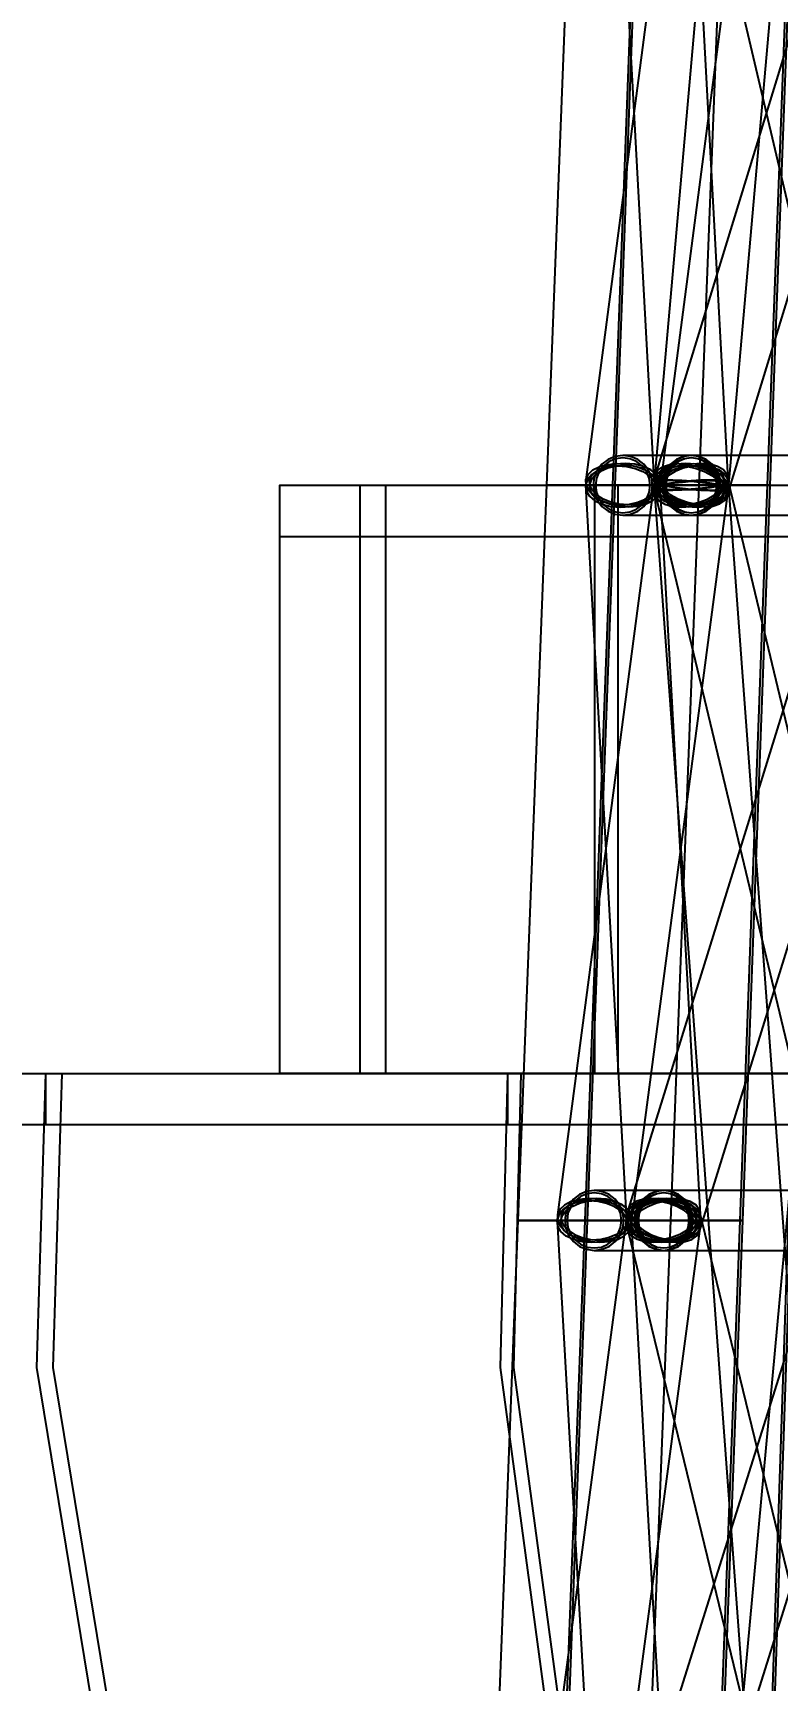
# Model space of a CAD drawing. Header units: millimetres. Extents: x -123812 to 252100, y -3000 to 639000.
# Drawn here: x -17681 to -12618, y 366874 to 378076 of the extents above; entities that cross this region are included whole.
import ezdxf

# ---------------------------------------------------------------- set-up
doc = ezdxf.new("R2010")
doc.units = ezdxf.units.MM
for name, color, linetype, lineweight in [('D-STR-DECK', 7, 'Continuous', 25), ('D-STR-DIM', 7, 'Continuous', 13), ('D-STR-STRC', 7, 'Continuous', 25)]:
    doc.layers.add(name, color=color, linetype=linetype, lineweight=lineweight)
doc.styles.add('OpenSansCondensed-Light', font='OpenSansCondensed-Light.ttf')
doc.styles.add('TOWER_UNICODE', font='Arial Unicode.ttf')
doc.dimstyles.new('EZDXF', dxfattribs={"dimtxt": 0.25, "dimasz": 0.175, "dimexe": 0.375, "dimexo": 0.125, "dimgap": 0.1, "dimtad": 1, "dimlfac": 100, "dimzin": 12, "dimdsep": 46, "dimtxsty": 'OpenSansCondensed-Light', "dimblk": 'ARCHTICK', "dimcen": 2.5, "dimazin": 3, "dimtfac": 0.5, "dimtmove": 2, "dimatfit": 3})

# ---------------------------------------------------------------- blocks, each defined once
blk = doc.blocks.new('_ARCHTICK')
at = {"color": 0, "linetype": 'BYBLOCK', "const_width": 0.15}
blk.add_lwpolyline([(-0.5, -0.5), (0.5, 0.5)], dxfattribs=at)

msp = doc.modelspace()

# ---------------------------------------------------------------- linework, layer by layer
at = {"layer": 'D-STR-DECK'}
for points in [[(-16000, 371000), (-16000, 375000), (-15280.9, 375000), (-15280.9, 371000)], [(-16000, 371000), (-16000, 375000), (-15280.9, 375000), (-15280.9, 371000)], [(-16000, 374650), (-16000, 375000), (-5795.6, 375000), (-5795.6, 374650)], [(-16000, 374650), (-16000, 375000), (-5795.6, 375000), (-5795.6, 374650)], [(-15454.8, 371000), (-15454.8, 375000), (-13700.5, 375000), (-13700.5, 371000)], [(-15454.8, 371000), (-15454.8, 375000), (-13700.5, 375000), (-13700.5, 371000)], [(-15454.8, 374650), (-15454.8, 375000), (-5196.2, 375000), (-5196.2, 374650)], [(-15454.8, 374650), (-15454.8, 375000), (-5196.2, 375000), (-5196.2, 374650)], [(-13856.4, 371000), (-13856.4, 375000), (-11186.4, 375000), (-11186.4, 371000)], [(-13856.4, 371000), (-13856.4, 375000), (-11186.4, 375000), (-11186.4, 371000)], [(-13856.4, 374650), (-13856.4, 375000), (-4242.6, 375000), (-4242.6, 374650)], [(-13856.4, 374650), (-13856.4, 375000), (-4242.6, 375000), (-4242.6, 374650)], [(-28900, 370650), (-28900, 371000), (-5948.7, 371000), (-5948.7, 370650)], [(-28900, 370650), (-28900, 371000), (-5948.7, 371000), (-5948.7, 370650)], [(-28652.8, 370650), (-28652.8, 371000), (-5795.6, 371000), (-5795.6, 370650)], [(-28652.8, 370650), (-28652.8, 371000), (-5795.6, 371000), (-5795.6, 370650)], [(-27915.3, 370650), (-27915.3, 371000), (-5543.3, 371000), (-5543.3, 370650)], [(-27915.3, 370650), (-27915.3, 371000), (-5543.3, 371000), (-5543.3, 370650)], [(-26700.1, 370650), (-26700.1, 371000), (-5196.2, 371000), (-5196.2, 370650)], [(-26700.1, 370650), (-26700.1, 371000), (-5196.2, 371000), (-5196.2, 370650)], [(-25028.1, 370650), (-25028.1, 371000), (-4760.1, 371000), (-4760.1, 370650)], [(-25028.1, 370650), (-25028.1, 371000), (-4760.1, 371000), (-4760.1, 370650)], [(-22927.9, 370650), (-22927.9, 371000), (-4242.6, 371000), (-4242.6, 370650)], [(-22927.9, 370650), (-22927.9, 371000), (-4242.6, 371000), (-4242.6, 370650)], [(-17834.4, 355000), (-20506.1, 369000), (-20435.4, 371000), (-17483.6, 371000), (-17544.5, 369000), (-15244.4, 355000)], [(-17834.4, 355000), (-20506.1, 369000), (-20435.4, 371000), (-17483.6, 371000), (-17544.5, 369000), (-15244.4, 355000)], [(-20435.4, 370650), (-20435.4, 371000), (-3652.6, 371000), (-3652.6, 370650)], [(-20435.4, 370650), (-20435.4, 371000), (-3652.6, 371000), (-3652.6, 370650)], [(-15354, 355000), (-17654.1, 369000), (-17593.2, 371000), (-14360, 371000), (-14410, 369000), (-12520.8, 355000)], [(-15354, 355000), (-17654.1, 369000), (-17593.2, 371000), (-14360, 371000), (-14410, 369000), (-12520.8, 355000)], [(-17593.2, 370650), (-17593.2, 371000), (-3000, 371000), (-3000, 370650)], [(-17593.2, 370650), (-17593.2, 371000), (-3000, 371000), (-3000, 370650)], [(-12610.8, 355000), (-14500, 369000), (-14450, 371000), (-10990.7, 371000), (-11028.9, 369000), (-9583, 355000)], [(-12610.8, 355000), (-14500, 369000), (-14450, 371000), (-10990.7, 371000), (-11028.9, 369000), (-9583, 355000)], [(-14450, 370650), (-14450, 371000), (-2296.1, 371000), (-2296.1, 370650)], [(-14450, 370650), (-14450, 371000), (-2296.1, 371000), (-2296.1, 370650)]]:
    msp.add_lwpolyline(points, close=True, dxfattribs=at)
at = {"layer": 'D-STR-STRC'}
for points in [[(-11246.7, 400022.1), (-13454, 375022.1), (-13445.4, 375014), (-13420.1, 375004.9), (-13379.9, 374995.5), (-13327.5, 374986.5), (-13266.5, 374978.3), (-13201, 374971.6), (-13135.5, 374966.9), (-13074.5, 374964.4), (-13022.1, 374964.3), (-12981.9, 374966.7), (-12956.6, 374971.3), (-12948, 374977.9), (-10740.7, 399977.9)], [(-13264.2, 380038), (-13917.7, 375038), (-13916.3, 375000), (-13897.9, 374962), (-13863.8, 374926.5), (-13816.2, 374896.1), (-13758.4, 374872.7), (-13694.4, 374858), (-13628.5, 374853), (-13565.2, 374858), (-13508.8, 374872.7), (-13463.2, 374896.1), (-13431.4, 374926.5), (-13415.6, 374962), (-12762.1, 379962)], [(-13725.5, 380000), (-13454.2, 375000), (-13449.7, 374962), (-13428.2, 374926.5), (-13391.3, 374896.1), (-13341.3, 374872.7), (-13281.8, 374858), (-13216.8, 374853), (-13150.7, 374858), (-13088.1, 374872.7), (-13033.1, 374896.1), (-12989.6, 374926.5), (-12960.5, 374962), (-12947.7, 375000), (-13219, 380000)], [(-11910.4, 380073.5), (-13444.1, 375073.5), (-13445.4, 375038), (-13430, 375000), (-13399, 374962), (-13354.6, 374926.5), (-13299.6, 374896.1), (-13237.9, 374872.7), (-13173.8, 374858), (-13111.4, 374853), (-13055.2, 374858), (-13008.9, 374872.7), (-12975.7, 374896.1), (-12957.9, 374926.5), (-11424.2, 379926.5)], [(-13255, 379926.5), (-12077.6, 374926.5), (-12053.7, 374896.1), (-12015, 374872.7), (-11964.1, 374858), (-11904.4, 374853), (-11840.1, 374858), (-11775.4, 374872.7), (-11714.9, 374896.1), (-11662.6, 374926.5), (-11622, 374962), (-11596.1, 375000), (-11586.4, 375038), (-11593.8, 375073.5), (-12771.3, 380073.5)], [(-11835.7, 375203.2), (-13201, 375203.2), (-13249.6, 375196.3), (-13294.9, 375176), (-13333.7, 375143.7), (-13363.6, 375101.6), (-13382.3, 375052.6), (-13388.7, 375000), (-13382.3, 374947.4), (-13363.6, 374898.4), (-13333.7, 374856.3), (-13294.9, 374824), (-13249.6, 374803.7), (-13201, 374796.8), (-11835.7, 374796.8)], [(-11835.7, 375203.2), (-13201, 375203.2), (-13249.6, 375196.3), (-13294.9, 375176), (-13333.7, 375143.7), (-13363.6, 375101.6), (-13382.3, 375052.6), (-13388.7, 375000), (-13382.3, 374947.4), (-13363.6, 374898.4), (-13333.7, 374856.3), (-13294.9, 374824), (-13249.6, 374803.7), (-13201, 374796.8), (-11835.7, 374796.8)], [(-12078.6, 375074.2), (-13631.7, 370074.2), (-13633.2, 370038.4), (-13617.9, 370000), (-13587.1, 369961.6), (-13542.7, 369925.8), (-13487.9, 369895.1), (-13426.3, 369871.5), (-13362.2, 369856.7), (-13299.8, 369851.6), (-13243.5, 369856.7), (-13197.2, 369871.5), (-13163.9, 369895.1), (-13145.9, 369925.8), (-11592.8, 374925.8)], [(-11762.3, 370074.2), (-12959.3, 375074.2), (-12983.1, 375104.9), (-13021.8, 375128.5), (-13072.7, 375143.3), (-13132.4, 375148.4), (-13196.7, 375143.3), (-13261.4, 375128.5), (-13321.9, 375104.9), (-13374.1, 375074.2), (-13414.6, 375038.4), (-13440.5, 375000), (-13450.1, 374961.6), (-13442.7, 374925.8), (-12245.8, 369925.8)], [(-13887.1, 349977), (-11582.7, 374977), (-11591.4, 374985.8), (-11616.6, 374995.5), (-11656.8, 375005.5), (-11709.2, 375015.1), (-11770.2, 375023.7), (-11835.7, 375030.7), (-11901.1, 375035.6), (-11962.2, 375038.1), (-12014.5, 375038), (-12054.7, 375035.2), (-12080, 375030.1), (-12088.6, 375023), (-14393, 350023)], [(-11100.3, 350018.5), (-12947.7, 375018.5), (-12956.3, 375025.7), (-12981.6, 375031.2), (-13021.9, 375034.6), (-13074.3, 375035.6), (-13135.4, 375034.2), (-13201, 375030.4), (-13266.6, 375024.6), (-13327.6, 375017.1), (-13380.1, 375008.5), (-13420.4, 374999.2), (-13445.7, 374990.1), (-13454.3, 374981.5), (-11606.9, 349981.5)], [(-13804.6, 364961.2), (-13137.9, 369961.2), (-13139.1, 370000), (-13157.3, 370038.8), (-13191.3, 370074.9), (-13238.7, 370105.9), (-13296.4, 370129.7), (-13360.4, 370144.6), (-13426.3, 370149.7), (-13489.7, 370144.6), (-13546.1, 370129.7), (-13591.9, 370105.9), (-13623.8, 370074.9), (-13639.7, 370038.8), (-14306.5, 365038.8)], [(-13323.4, 365000), (-13607.9, 370000), (-13612.4, 370038.8), (-13633.8, 370074.9), (-13670.7, 370105.9), (-13720.6, 370129.7), (-13780.1, 370144.6), (-13845.1, 370149.7), (-13911.2, 370144.6), (-13973.9, 370129.7), (-14028.9, 370105.9), (-14072.4, 370074.9), (-14101.6, 370038.8), (-14114.3, 370000), (-13829.9, 365000)], [(-13333.9, 364925.1), (-11761.4, 369925.1), (-11759.8, 369961.2), (-11774.9, 370000), (-11805.6, 370038.8), (-11849.8, 370074.9), (-11904.5, 370105.9), (-11966, 370129.7), (-12030.2, 370144.6), (-12092.5, 370149.7), (-12148.8, 370144.6), (-12195.3, 370129.7), (-12228.7, 370105.9), (-12246.8, 370074.9), (-13819.3, 365074.9)], [(-11930.9, 365074.9), (-13147.2, 370074.9), (-13171.1, 370105.9), (-13209.8, 370129.7), (-13260.8, 370144.6), (-13320.4, 370149.7), (-13384.7, 370144.6), (-13449.3, 370129.7), (-13509.8, 370105.9), (-13562, 370074.9), (-13602.4, 370038.8), (-13628.3, 370000), (-13637.8, 369961.2), (-13630.4, 369925.1), (-12414.1, 364925.1)], [(-12004.1, 370203.2), (-13388.8, 370203.2), (-13437.4, 370196.3), (-13482.7, 370176), (-13521.6, 370143.7), (-13551.4, 370101.6), (-13570.1, 370052.6), (-13576.5, 370000), (-13570.1, 369947.4), (-13551.4, 369898.4), (-13521.6, 369856.3), (-13482.7, 369824), (-13437.4, 369803.7), (-13388.8, 369796.8), (-12004.1, 369796.8)], [(-12004.1, 370203.2), (-13388.8, 370203.2), (-13437.4, 370196.3), (-13482.7, 370176), (-13521.6, 370143.7), (-13551.4, 370101.6), (-13570.1, 370052.6), (-13576.5, 370000), (-13570.1, 369947.4), (-13551.4, 369898.4), (-13521.6, 369856.3), (-13482.7, 369824), (-13437.4, 369803.7), (-13388.8, 369796.8), (-12004.1, 369796.8)]]:
    msp.add_lwpolyline(points, dxfattribs=at)
for points in [[(-14186.1, 375000), (-13147.2, 375000), (-12953.2, 380000), (-13991.2, 380000)], [(-13737.1, 375000), (-12664.8, 375000), (-12478.2, 380000), (-13548.2, 380000)], [(-13720.4, 375000), (-12681.5, 375000), (-12494.2, 380000), (-13532.2, 380000)], [(-13868.1, 375000), (-13861.3, 374947.4), (-13841.1, 374898.4), (-13809.1, 374856.3), (-13767.4, 374824), (-13718.8, 374803.7), (-13666.7, 374796.8), (-13201, 374796.8), (-13148.8, 374803.7), (-13100.3, 374824), (-13058.5, 374856.3), (-13026.5, 374898.4), (-13006.4, 374947.4), (-12999.5, 375000), (-13006.4, 375052.6), (-13026.5, 375101.6), (-13058.5, 375143.7), (-13100.3, 375176), (-13148.8, 375196.3), (-13201, 375203.2), (-13666.7, 375203.2), (-13718.8, 375196.3), (-13767.4, 375176), (-13809.1, 375143.7), (-13841.1, 375101.6), (-13861.3, 375052.6)], [(-13868.1, 375000), (-13861.3, 374947.4), (-13841.1, 374898.4), (-13809.1, 374856.3), (-13767.4, 374824), (-13718.8, 374803.7), (-13666.7, 374796.8), (-13614.5, 374803.7), (-13565.9, 374824), (-13524.2, 374856.3), (-13492.2, 374898.4), (-13472.1, 374947.4), (-13465.2, 375000), (-13472.1, 375052.6), (-13492.2, 375101.6), (-13524.2, 375143.7), (-13565.9, 375176), (-13614.5, 375196.3), (-13666.7, 375203.2), (-13718.8, 375196.3), (-13767.4, 375176), (-13809.1, 375143.7), (-13841.1, 375101.6), (-13861.3, 375052.6)], [(-13868.1, 375000), (-13861.3, 374947.4), (-13841.1, 374898.4), (-13809.1, 374856.3), (-13767.4, 374824), (-13718.8, 374803.7), (-13666.7, 374796.8), (-13201, 374796.8), (-13148.8, 374803.7), (-13100.3, 374824), (-13058.5, 374856.3), (-13026.5, 374898.4), (-13006.4, 374947.4), (-12999.5, 375000), (-13006.4, 375052.6), (-13026.5, 375101.6), (-13058.5, 375143.7), (-13100.3, 375176), (-13148.8, 375196.3), (-13201, 375203.2), (-13666.7, 375203.2), (-13718.8, 375196.3), (-13767.4, 375176), (-13809.1, 375143.7), (-13841.1, 375101.6), (-13861.3, 375052.6)], [(-13868.1, 375000), (-13861.3, 374947.4), (-13841.1, 374898.4), (-13809.1, 374856.3), (-13767.4, 374824), (-13718.8, 374803.7), (-13666.7, 374796.8), (-13614.5, 374803.7), (-13565.9, 374824), (-13524.2, 374856.3), (-13492.2, 374898.4), (-13472.1, 374947.4), (-13465.2, 375000), (-13472.1, 375052.6), (-13492.2, 375101.6), (-13524.2, 375143.7), (-13565.9, 375176), (-13614.5, 375196.3), (-13666.7, 375203.2), (-13718.8, 375196.3), (-13767.4, 375176), (-13809.1, 375143.7), (-13841.1, 375101.6), (-13861.3, 375052.6)], [(-13852.3, 375000), (-13845.9, 374951.5), (-13827.4, 374906.4), (-13797.9, 374867.6), (-13759.5, 374837.9), (-13714.7, 374819.2), (-13666.7, 374812.8), (-13618.6, 374819.2), (-13573.9, 374837.9), (-13535.4, 374867.6), (-13505.9, 374906.4), (-13487.4, 374951.5), (-13481.1, 375000), (-13487.4, 375048.5), (-13505.9, 375093.6), (-13535.4, 375132.4), (-13573.9, 375162.1), (-13618.6, 375180.8), (-13666.7, 375187.2), (-13714.7, 375180.8), (-13759.5, 375162.1), (-13797.9, 375132.4), (-13827.4, 375093.6), (-13845.9, 375048.5)], [(-13852.3, 375000), (-13845.9, 374951.5), (-13827.4, 374906.4), (-13797.9, 374867.6), (-13759.5, 374837.9), (-13714.7, 374819.2), (-13666.7, 374812.8), (-13618.6, 374819.2), (-13573.9, 374837.9), (-13535.4, 374867.6), (-13505.9, 374906.4), (-13487.4, 374951.5), (-13481.1, 375000), (-13487.4, 375048.5), (-13505.9, 375093.6), (-13535.4, 375132.4), (-13573.9, 375162.1), (-13618.6, 375180.8), (-13666.7, 375187.2), (-13714.7, 375180.8), (-13759.5, 375162.1), (-13797.9, 375132.4), (-13827.4, 375093.6), (-13845.9, 375048.5)], [(-13402.4, 375000), (-13395.6, 374947.4), (-13375.5, 374898.4), (-13343.4, 374856.3), (-13301.7, 374824), (-13253.1, 374803.7), (-13201, 374796.8), (-13148.8, 374803.7), (-13100.3, 374824), (-13058.5, 374856.3), (-13026.5, 374898.4), (-13006.4, 374947.4), (-12999.5, 375000), (-13006.4, 375052.6), (-13026.5, 375101.6), (-13058.5, 375143.7), (-13100.3, 375176), (-13148.8, 375196.3), (-13201, 375203.2), (-13253.1, 375196.3), (-13301.7, 375176), (-13343.4, 375143.7), (-13375.5, 375101.6), (-13395.6, 375052.6)], [(-13402.4, 375000), (-13395.6, 374947.4), (-13375.5, 374898.4), (-13343.4, 374856.3), (-13301.7, 374824), (-13253.1, 374803.7), (-13201, 374796.8), (-13148.8, 374803.7), (-13100.3, 374824), (-13058.5, 374856.3), (-13026.5, 374898.4), (-13006.4, 374947.4), (-12999.5, 375000), (-13006.4, 375052.6), (-13026.5, 375101.6), (-13058.5, 375143.7), (-13100.3, 375176), (-13148.8, 375196.3), (-13201, 375203.2), (-13253.1, 375196.3), (-13301.7, 375176), (-13343.4, 375143.7), (-13375.5, 375101.6), (-13395.6, 375052.6)], [(-13388.7, 375000), (-13382.3, 374947.4), (-13363.6, 374898.4), (-13333.7, 374856.3), (-13294.9, 374824), (-13249.6, 374803.7), (-13201, 374796.8), (-13152.4, 374803.7), (-13107.1, 374824), (-13068.2, 374856.3), (-13038.4, 374898.4), (-13019.7, 374947.4), (-13013.3, 375000), (-13019.7, 375052.6), (-13038.4, 375101.6), (-13068.2, 375143.7), (-13107.1, 375176), (-13152.4, 375196.3), (-13201, 375203.2), (-13249.6, 375196.3), (-13294.9, 375176), (-13333.7, 375143.7), (-13363.6, 375101.6), (-13382.3, 375052.6)], [(-13388.7, 375000), (-13382.3, 374947.4), (-13363.6, 374898.4), (-13333.7, 374856.3), (-13294.9, 374824), (-13249.6, 374803.7), (-13201, 374796.8), (-13152.4, 374803.7), (-13107.1, 374824), (-13068.2, 374856.3), (-13038.4, 374898.4), (-13019.7, 374947.4), (-13013.3, 375000), (-13019.7, 375052.6), (-13038.4, 375101.6), (-13068.2, 375143.7), (-13107.1, 375176), (-13152.4, 375196.3), (-13201, 375203.2), (-13249.6, 375196.3), (-13294.9, 375176), (-13333.7, 375143.7), (-13363.6, 375101.6), (-13382.3, 375052.6)], [(-13386.6, 375000), (-13380.3, 374951.5), (-13361.7, 374906.4), (-13332.2, 374867.6), (-13293.8, 374837.9), (-13249, 374819.2), (-13201, 374812.8), (-13152.9, 374819.2), (-13108.2, 374837.9), (-13069.7, 374867.6), (-13040.3, 374906.4), (-13021.7, 374951.5), (-13015.4, 375000), (-13021.7, 375048.5), (-13040.3, 375093.6), (-13069.7, 375132.4), (-13108.2, 375162.1), (-13152.9, 375180.8), (-13201, 375187.2), (-13249, 375180.8), (-13293.8, 375162.1), (-13332.2, 375132.4), (-13361.7, 375093.6), (-13380.3, 375048.5)], [(-13386.6, 375000), (-13380.3, 374951.5), (-13361.7, 374906.4), (-13332.2, 374867.6), (-13293.8, 374837.9), (-13249, 374819.2), (-13201, 374812.8), (-13152.9, 374819.2), (-13108.2, 374837.9), (-13069.7, 374867.6), (-13040.3, 374906.4), (-13021.7, 374951.5), (-13015.4, 375000), (-13021.7, 375048.5), (-13040.3, 375093.6), (-13069.7, 375132.4), (-13108.2, 375162.1), (-13152.9, 375180.8), (-13201, 375187.2), (-13249, 375180.8), (-13293.8, 375162.1), (-13332.2, 375132.4), (-13361.7, 375093.6), (-13380.3, 375048.5)], [(-13373.9, 375000), (-13368, 374951.5), (-13350.8, 374906.4), (-13323.3, 374867.6), (-13287.5, 374837.9), (-13245.7, 374819.2), (-13201, 374812.8), (-13156.2, 374819.2), (-13114.5, 374837.9), (-13078.7, 374867.6), (-13051.2, 374906.4), (-13033.9, 374951.5), (-13028, 375000), (-13033.9, 375048.5), (-13051.2, 375093.6), (-13078.7, 375132.4), (-13114.5, 375162.1), (-13156.2, 375180.8), (-13201, 375187.2), (-13245.7, 375180.8), (-13287.5, 375162.1), (-13323.3, 375132.4), (-13350.8, 375093.6), (-13368, 375048.5)], [(-13373.9, 375000), (-13368, 374951.5), (-13350.8, 374906.4), (-13323.3, 374867.6), (-13287.5, 374837.9), (-13245.7, 374819.2), (-13201, 374812.8), (-13156.2, 374819.2), (-13114.5, 374837.9), (-13078.7, 374867.6), (-13051.2, 374906.4), (-13033.9, 374951.5), (-13028, 375000), (-13033.9, 375048.5), (-13051.2, 375093.6), (-13078.7, 375132.4), (-13114.5, 375162.1), (-13156.2, 375180.8), (-13201, 375187.2), (-13245.7, 375180.8), (-13287.5, 375162.1), (-13323.3, 375132.4), (-13350.8, 375093.6), (-13368, 375048.5)], [(-14112.1, 370038.4), (-14110.8, 370000), (-14092.5, 369961.6), (-14058.4, 369925.8), (-14010.9, 369895.1), (-13953.2, 369871.5), (-13889.2, 369856.7), (-13823.3, 369851.6), (-13760, 369856.7), (-13703.5, 369871.5), (-13657.8, 369895.1), (-13626, 369925.8), (-13610.1, 369961.6), (-12950, 374961.6), (-12951.3, 375000), (-12969.6, 375038.4), (-13003.7, 375074.2), (-13051.2, 375104.9), (-13108.9, 375128.5), (-13172.9, 375143.3), (-13238.8, 375148.4), (-13302.1, 375143.3), (-13358.6, 375128.5), (-13404.3, 375104.9), (-13436.1, 375074.2), (-13452, 375038.4)], [(-13919.9, 375000), (-13642, 370000), (-13637.5, 369961.6), (-13616.1, 369925.8), (-13579.1, 369895.1), (-13529.2, 369871.5), (-13469.7, 369856.7), (-13404.7, 369851.6), (-13338.6, 369856.7), (-13276, 369871.5), (-13221, 369895.1), (-13177.5, 369925.8), (-13148.3, 369961.6), (-13135.6, 370000), (-13413.4, 375000), (-13417.9, 375038.4), (-13439.4, 375074.2), (-13476.3, 375104.9), (-13526.3, 375128.5), (-13585.7, 375143.3), (-13650.7, 375148.4), (-13716.8, 375143.3), (-13779.5, 375128.5), (-13834.5, 375104.9), (-13878, 375074.2), (-13907.2, 375038.4)], [(-13919.9, 375000), (-13915.4, 374961.6), (-13893.9, 374925.8), (-13857, 374895.1), (-13807.1, 374871.5), (-13747.6, 374856.7), (-13682.6, 374851.6), (-13616.5, 374856.7), (-13553.8, 374871.5), (-13498.9, 374895.1), (-13455.3, 374925.8), (-13426.2, 374961.6), (-13413.4, 375000), (-13417.9, 375038.4), (-13439.4, 375074.2), (-13476.3, 375104.9), (-13526.3, 375128.5), (-13585.7, 375143.3), (-13650.7, 375148.4), (-13716.8, 375143.3), (-13779.5, 375128.5), (-13834.5, 375104.9), (-13878, 375074.2), (-13907.2, 375038.4)], [(-13417, 375000), (-13415.6, 374962), (-13431.4, 374926.5), (-13463.2, 374896.1), (-13508.8, 374872.7), (-13565.2, 374858), (-13628.5, 374853), (-13694.4, 374858), (-13758.4, 374872.7), (-13816.2, 374896.1), (-13863.8, 374926.5), (-13897.9, 374962), (-13916.3, 375000), (-13917.7, 375038), (-13902, 375073.5), (-13870.2, 375103.9), (-13824.5, 375127.3), (-13768.1, 375142), (-13704.8, 375147), (-13638.9, 375142), (-13574.9, 375127.3), (-13517.1, 375103.9), (-13469.5, 375073.5), (-13435.4, 375038)], [(-13895, 375000), (-13890.9, 374965.4), (-13871.6, 374933.1), (-13838.3, 374905.4), (-13793.3, 374884.2), (-13739.6, 374870.8), (-13681, 374866.2), (-13621.4, 374870.8), (-13564.9, 374884.2), (-13515.4, 374905.4), (-13476.1, 374933.1), (-13449.8, 374965.4), (-13438.4, 375000), (-13442.4, 375034.6), (-13461.8, 375066.9), (-13495.1, 375094.6), (-13540.1, 375115.8), (-13593.7, 375129.2), (-13652.3, 375133.8), (-13711.9, 375129.2), (-13768.4, 375115.8), (-13818, 375094.6), (-13857.2, 375066.9), (-13883.5, 375034.6)], [(-13441.6, 375000), (-13440.4, 374965.7), (-13454.5, 374933.7), (-13483.2, 374906.3), (-13524.3, 374885.2), (-13575.2, 374872), (-13632.3, 374867.5), (-13691.7, 374872), (-13749.4, 374885.2), (-13801.5, 374906.3), (-13844.4, 374933.7), (-13875.2, 374965.7), (-13891.7, 375000), (-13893, 375034.3), (-13878.8, 375066.3), (-13850.2, 375093.7), (-13809, 375114.8), (-13758.2, 375128), (-13701.1, 375132.5), (-13641.6, 375128), (-13583.9, 375114.8), (-13531.8, 375093.7), (-13488.9, 375066.3), (-13458.2, 375034.3)], [(-12947.7, 375000), (-12960.5, 374962), (-12989.6, 374926.5), (-13033.1, 374896.1), (-13088.1, 374872.7), (-13150.7, 374858), (-13216.8, 374853), (-13281.8, 374858), (-13341.3, 374872.7), (-13391.3, 374896.1), (-13428.2, 374926.5), (-13449.7, 374962), (-13454.2, 375000), (-13441.5, 375038), (-13412.4, 375073.5), (-13368.9, 375103.9), (-13313.9, 375127.3), (-13251.2, 375142), (-13185.1, 375147), (-13120.1, 375142), (-13060.6, 375127.3), (-13010.7, 375103.9), (-12973.7, 375073.5), (-12952.3, 375038)], [(-13450.7, 375000), (-13432.4, 374961.6), (-13398.3, 374925.8), (-13350.8, 374895.1), (-13293.1, 374871.5), (-13229.1, 374856.7), (-13163.2, 374851.6), (-13099.8, 374856.7), (-13043.4, 374871.5), (-12997.7, 374895.1), (-12965.8, 374925.8), (-12950, 374961.6), (-12951.3, 375000), (-12969.6, 375038.4), (-13003.7, 375074.2), (-13051.2, 375104.9), (-13108.9, 375128.5), (-13172.9, 375143.3), (-13238.8, 375148.4), (-13302.1, 375143.3), (-13358.6, 375128.5), (-13404.3, 375104.9), (-13436.1, 375074.2), (-13452, 375038.4)], [(-13440.5, 375000), (-13450.1, 374961.6), (-13442.7, 374925.8), (-13418.9, 374895.1), (-13380.1, 374871.5), (-13329.2, 374856.7), (-13269.6, 374851.6), (-13205.2, 374856.7), (-13140.6, 374871.5), (-13080.1, 374895.1), (-13027.8, 374925.8), (-12987.4, 374961.6), (-12961.5, 375000), (-12951.9, 375038.4), (-12959.3, 375074.2), (-12983.1, 375104.9), (-13021.8, 375128.5), (-13072.7, 375143.3), (-13132.4, 375148.4), (-13196.7, 375143.3), (-13261.4, 375128.5), (-13321.9, 375104.9), (-13374.1, 375074.2), (-13414.6, 375038.4)], [(-12971.9, 375000), (-12956.6, 374962), (-12957.9, 374926.5), (-12975.7, 374896.1), (-13008.9, 374872.7), (-13055.2, 374858), (-13111.4, 374853), (-13173.8, 374858), (-13237.9, 374872.7), (-13299.6, 374896.1), (-13354.6, 374926.5), (-13399, 374962), (-13430, 375000), (-13445.4, 375038), (-13444.1, 375073.5), (-13426.3, 375103.9), (-13393.1, 375127.3), (-13346.8, 375142), (-13290.5, 375147), (-13228.2, 375142), (-13164, 375127.3), (-13102.4, 375103.9), (-13047.4, 375073.5), (-13002.9, 375038)], [(-12972.7, 375000), (-12984.1, 374965.7), (-13010.4, 374933.7), (-13049.6, 374906.3), (-13099.2, 374885.2), (-13155.7, 374872), (-13215.3, 374867.5), (-13273.9, 374872), (-13327.5, 374885.2), (-13372.5, 374906.3), (-13405.9, 374933.7), (-13425.2, 374965.7), (-13429.3, 375000), (-13417.8, 375034.3), (-13391.6, 375066.3), (-13352.3, 375093.7), (-13302.8, 375114.8), (-13246.3, 375128), (-13186.7, 375132.5), (-13128.1, 375128), (-13074.5, 375114.8), (-13029.4, 375093.7), (-12996.1, 375066.3), (-12976.7, 375034.3)], [(-13426.1, 375000), (-13409.6, 374965.4), (-13378.9, 374933.1), (-13336.1, 374905.4), (-13284, 374884.2), (-13226.3, 374870.8), (-13166.9, 374866.2), (-13109.8, 374870.8), (-13058.9, 374884.2), (-13017.7, 374905.4), (-12989, 374933.1), (-12974.7, 374965.4), (-12975.9, 375000), (-12992.4, 375034.6), (-13023.1, 375066.9), (-13065.9, 375094.6), (-13118, 375115.8), (-13175.7, 375129.2), (-13235.1, 375133.8), (-13292.2, 375129.2), (-13343.1, 375115.8), (-13384.3, 375094.6), (-13413, 375066.9), (-13427.3, 375034.6)], [(-13416.9, 375000), (-13425.6, 374965.4), (-13418.9, 374933.1), (-13397.4, 374905.4), (-13362.5, 374884.2), (-13316.6, 374870.8), (-13262.8, 374866.2), (-13204.8, 374870.8), (-13146.6, 374884.2), (-13092, 374905.4), (-13044.9, 374933.1), (-13008.4, 374965.4), (-12985, 375000), (-12976.4, 375034.6), (-12983, 375066.9), (-13004.6, 375094.6), (-13039.5, 375115.8), (-13085.4, 375129.2), (-13139.2, 375133.8), (-13197.2, 375129.2), (-13255.4, 375115.8), (-13310, 375094.6), (-13357.1, 375066.9), (-13393.6, 375034.6)], [(-12994.5, 375000), (-12980.6, 374965.7), (-12981.8, 374933.7), (-12997.9, 374906.3), (-13027.8, 374885.2), (-13069.6, 374872), (-13120.2, 374867.5), (-13176.4, 374872), (-13234.3, 374885.2), (-13289.9, 374906.3), (-13339.4, 374933.7), (-13379.5, 374965.7), (-13407.5, 375000), (-13421.3, 375034.3), (-13420.2, 375066.3), (-13404.1, 375093.7), (-13374.2, 375114.8), (-13332.4, 375128), (-13281.7, 375132.5), (-13225.5, 375128), (-13167.7, 375114.8), (-13112.1, 375093.7), (-13062.5, 375066.3), (-13022.4, 375034.3)], [(-14381, 370000), (-13341.2, 370000), (-13147.2, 375000), (-14186.1, 375000)], [(-13147.2, 375000), (-13164.9, 375000), (-13216.8, 375000), (-13299.4, 375000), (-13406.9, 375000), (-13532.2, 375000), (-13666.7, 375000), (-13801.1, 375000), (-13926.4, 375000), (-14034, 375000), (-14116.5, 375000), (-14168.4, 375000), (-14186.1, 375000), (-14168.4, 375000), (-14116.5, 375000), (-14034, 375000), (-13926.4, 375000), (-13801.1, 375000), (-13666.7, 375000), (-13532.2, 375000), (-13406.9, 375000), (-13299.4, 375000), (-13216.8, 375000), (-13164.9, 375000)], [(-13926.1, 370000), (-12851.5, 370000), (-12664.8, 375000), (-13737.1, 375000)], [(-13908.7, 370000), (-12868.9, 370000), (-12681.5, 375000), (-13720.4, 375000)], [(-12664.8, 375000), (-12683.1, 375000), (-12736.7, 375000), (-12821.9, 375000), (-12932.9, 375000), (-13062.2, 375000), (-13201, 375000), (-13339.8, 375000), (-13469.1, 375000), (-13580.1, 375000), (-13665.3, 375000), (-13718.9, 375000), (-13737.1, 375000), (-13718.9, 375000), (-13665.3, 375000), (-13580.1, 375000), (-13469.1, 375000), (-13339.8, 375000), (-13201, 375000), (-13062.2, 375000), (-12932.9, 375000), (-12821.9, 375000), (-12736.7, 375000), (-12683.1, 375000)], [(-12681.5, 375000), (-12699.2, 375000), (-12751.1, 375000), (-12833.7, 375000), (-12941.3, 375000), (-13066.5, 375000), (-13201, 375000), (-13335.4, 375000), (-13460.7, 375000), (-13568.3, 375000), (-13650.9, 375000), (-13702.7, 375000), (-13720.4, 375000), (-13702.7, 375000), (-13650.9, 375000), (-13568.3, 375000), (-13460.7, 375000), (-13335.4, 375000), (-13201, 375000), (-13066.5, 375000), (-12941.3, 375000), (-12833.7, 375000), (-12751.1, 375000), (-12699.2, 375000)], [(-13201, 374969.6), (-13266.6, 374965.8), (-13327.6, 374964.4), (-13380.1, 374965.4), (-13420.4, 374968.8), (-13445.7, 374974.3), (-13454.3, 374981.5), (-13445.7, 374990.1), (-13420.4, 374999.2), (-13380.1, 375008.5), (-13327.6, 375017.1), (-13266.6, 375024.6), (-13201, 375030.4), (-13135.4, 375034.2), (-13074.3, 375035.6), (-13021.9, 375034.6), (-12981.6, 375031.2), (-12956.3, 375025.7), (-12947.7, 375018.5), (-12956.3, 375009.9), (-12981.6, 375000.8), (-13021.9, 374991.5), (-13074.3, 374982.9), (-13135.4, 374975.4)], [(-13201, 375028.4), (-13266.5, 375033.1), (-13327.5, 375035.6), (-13379.9, 375035.7), (-13420.1, 375033.3), (-13445.4, 375028.7), (-13454, 375022.1), (-13445.4, 375014), (-13420.1, 375004.9), (-13379.9, 374995.5), (-13327.5, 374986.5), (-13266.5, 374978.3), (-13201, 374971.6), (-13135.5, 374966.9), (-13074.5, 374964.4), (-13022.1, 374964.3), (-12981.9, 374966.7), (-12956.6, 374971.3), (-12948, 374977.9), (-12956.6, 374986), (-12981.9, 374995.1), (-13022.1, 375004.5), (-13074.5, 375013.5), (-13135.5, 375021.7)], [(-13201, 374972.6), (-13260.1, 374969.2), (-13315.2, 374967.9), (-13362.5, 374968.8), (-13398.8, 374971.9), (-13421.6, 374976.8), (-13429.4, 374983.4), (-13421.6, 374991), (-13398.8, 374999.3), (-13362.5, 375007.6), (-13315.2, 375015.5), (-13260.1, 375022.2), (-13201, 375027.4), (-13141.9, 375030.8), (-13086.8, 375032.1), (-13039.5, 375031.2), (-13003.2, 375028.1), (-12980.4, 375023.2), (-12972.6, 375016.6), (-12980.4, 375009), (-13003.2, 375000.7), (-13039.5, 374992.4), (-13086.8, 374984.5), (-13141.9, 374977.8)], [(-13201, 375025.6), (-13260, 375029.9), (-13315, 375032.1), (-13362.3, 375032.2), (-13398.5, 375030), (-13421.3, 375025.8), (-13429.1, 375019.9), (-13421.3, 375012.6), (-13398.5, 375004.4), (-13362.3, 374996), (-13315, 374987.8), (-13260, 374980.4), (-13201, 374974.4), (-13141.9, 374970.1), (-13086.9, 374967.9), (-13039.7, 374967.8), (-13003.4, 374970), (-12980.6, 374974.2), (-12972.9, 374980.1), (-12980.6, 374987.4), (-13003.4, 374995.6), (-13039.7, 375004), (-13086.9, 375012.2), (-13141.9, 375019.6)], [(-13607.9, 370000), (-13620.7, 369961.2), (-13649.8, 369925.1), (-13693.4, 369894.1), (-13748.4, 369870.3), (-13811, 369855.4), (-13877.1, 369850.3), (-13942.1, 369855.4), (-14001.6, 369870.3), (-14051.5, 369894.1), (-14088.4, 369925.1), (-14109.8, 369961.2), (-14114.3, 370000), (-14101.6, 370038.8), (-14072.4, 370074.9), (-14028.9, 370105.9), (-13973.9, 370129.7), (-13911.2, 370144.6), (-13845.1, 370149.7), (-13780.1, 370144.6), (-13720.6, 370129.7), (-13670.7, 370105.9), (-13633.8, 370074.9), (-13612.4, 370038.8)], [(-14110.8, 370000), (-14092.5, 369961.6), (-14058.4, 369925.8), (-14010.9, 369895.1), (-13953.2, 369871.5), (-13889.2, 369856.7), (-13823.3, 369851.6), (-13760, 369856.7), (-13703.5, 369871.5), (-13657.8, 369895.1), (-13626, 369925.8), (-13610.1, 369961.6), (-13611.4, 370000), (-13629.7, 370038.4), (-13663.8, 370074.2), (-13711.3, 370104.9), (-13769, 370128.5), (-13833, 370143.3), (-13898.9, 370148.4), (-13962.3, 370143.3), (-14018.7, 370128.5), (-14064.4, 370104.9), (-14096.3, 370074.2), (-14112.1, 370038.4)], [(-13632.8, 370000), (-13644.3, 369965.1), (-13670.6, 369932.5), (-13709.9, 369904.5), (-13759.4, 369883.1), (-13816, 369869.6), (-13875.5, 369865), (-13934.1, 369869.6), (-13987.8, 369883.1), (-14032.7, 369904.5), (-14066, 369932.5), (-14085.4, 369965.1), (-14089.4, 370000), (-14077.9, 370034.9), (-14051.6, 370067.5), (-14012.3, 370095.5), (-13962.8, 370116.9), (-13906.3, 370130.4), (-13846.7, 370135), (-13788.1, 370130.4), (-13734.5, 370116.9), (-13689.5, 370095.5), (-13656.2, 370067.5), (-13636.9, 370034.9)], [(-14086.2, 370000), (-14069.7, 369965.4), (-14039, 369933.1), (-13996.2, 369905.4), (-13944.1, 369884.2), (-13886.4, 369870.8), (-13827, 369866.2), (-13769.9, 369870.8), (-13719, 369884.2), (-13677.8, 369905.4), (-13649.1, 369933.1), (-13634.8, 369965.4), (-13636, 370000), (-13652.5, 370034.6), (-13683.2, 370066.9), (-13726, 370094.6), (-13778.1, 370115.8), (-13835.8, 370129.2), (-13895.2, 370133.8), (-13952.3, 370129.2), (-14003.2, 370115.8), (-14044.4, 370094.6), (-14073.1, 370066.9), (-14087.4, 370034.6)], [(-14062.6, 370000), (-14055.7, 369947.4), (-14035.6, 369898.4), (-14003.6, 369856.3), (-13961.8, 369824), (-13913.3, 369803.7), (-13861.1, 369796.8), (-13388.8, 369796.8), (-13336.7, 369803.7), (-13288.1, 369824), (-13246.4, 369856.3), (-13214.3, 369898.4), (-13194.2, 369947.4), (-13187.3, 370000), (-13194.2, 370052.6), (-13214.3, 370101.6), (-13246.4, 370143.7), (-13288.1, 370176), (-13336.7, 370196.3), (-13388.8, 370203.2), (-13861.1, 370203.2), (-13913.3, 370196.3), (-13961.8, 370176), (-14003.6, 370143.7), (-14035.6, 370101.6), (-14055.7, 370052.6)], [(-14062.6, 370000), (-14055.7, 369947.4), (-14035.6, 369898.4), (-14003.6, 369856.3), (-13961.8, 369824), (-13913.3, 369803.7), (-13861.1, 369796.8), (-13809, 369803.7), (-13760.4, 369824), (-13718.7, 369856.3), (-13686.6, 369898.4), (-13666.5, 369947.4), (-13659.6, 370000), (-13666.5, 370052.6), (-13686.6, 370101.6), (-13718.7, 370143.7), (-13760.4, 370176), (-13809, 370196.3), (-13861.1, 370203.2), (-13913.3, 370196.3), (-13961.8, 370176), (-14003.6, 370143.7), (-14035.6, 370101.6), (-14055.7, 370052.6)], [(-14062.6, 370000), (-14055.7, 369947.4), (-14035.6, 369898.4), (-14003.6, 369856.3), (-13961.8, 369824), (-13913.3, 369803.7), (-13861.1, 369796.8), (-13388.8, 369796.8), (-13336.7, 369803.7), (-13288.1, 369824), (-13246.4, 369856.3), (-13214.3, 369898.4), (-13194.2, 369947.4), (-13187.3, 370000), (-13194.2, 370052.6), (-13214.3, 370101.6), (-13246.4, 370143.7), (-13288.1, 370176), (-13336.7, 370196.3), (-13388.8, 370203.2), (-13861.1, 370203.2), (-13913.3, 370196.3), (-13961.8, 370176), (-14003.6, 370143.7), (-14035.6, 370101.6), (-14055.7, 370052.6)], [(-14062.6, 370000), (-14055.7, 369947.4), (-14035.6, 369898.4), (-14003.6, 369856.3), (-13961.8, 369824), (-13913.3, 369803.7), (-13861.1, 369796.8), (-13809, 369803.7), (-13760.4, 369824), (-13718.7, 369856.3), (-13686.6, 369898.4), (-13666.5, 369947.4), (-13659.6, 370000), (-13666.5, 370052.6), (-13686.6, 370101.6), (-13718.7, 370143.7), (-13760.4, 370176), (-13809, 370196.3), (-13861.1, 370203.2), (-13913.3, 370196.3), (-13961.8, 370176), (-14003.6, 370143.7), (-14035.6, 370101.6), (-14055.7, 370052.6)], [(-14046.7, 370000), (-14040.4, 369951.5), (-14021.8, 369906.4), (-13992.3, 369867.6), (-13953.9, 369837.9), (-13909.1, 369819.2), (-13861.1, 369812.8), (-13813.1, 369819.2), (-13768.3, 369837.9), (-13729.9, 369867.6), (-13700.4, 369906.4), (-13681.8, 369951.5), (-13675.5, 370000), (-13681.8, 370048.5), (-13700.4, 370093.6), (-13729.9, 370132.4), (-13768.3, 370162.1), (-13813.1, 370180.8), (-13861.1, 370187.2), (-13909.1, 370180.8), (-13953.9, 370162.1), (-13992.3, 370132.4), (-14021.8, 370093.6), (-14040.4, 370048.5)], [(-14046.7, 370000), (-14040.4, 369951.5), (-14021.8, 369906.4), (-13992.3, 369867.6), (-13953.9, 369837.9), (-13909.1, 369819.2), (-13861.1, 369812.8), (-13813.1, 369819.2), (-13768.3, 369837.9), (-13729.9, 369867.6), (-13700.4, 369906.4), (-13681.8, 369951.5), (-13675.5, 370000), (-13681.8, 370048.5), (-13700.4, 370093.6), (-13729.9, 370132.4), (-13768.3, 370162.1), (-13813.1, 370180.8), (-13861.1, 370187.2), (-13909.1, 370180.8), (-13953.9, 370162.1), (-13992.3, 370132.4), (-14021.8, 370093.6), (-14040.4, 370048.5)], [(-13642, 370000), (-13637.5, 369961.6), (-13616.1, 369925.8), (-13579.1, 369895.1), (-13529.2, 369871.5), (-13469.7, 369856.7), (-13404.7, 369851.6), (-13338.6, 369856.7), (-13276, 369871.5), (-13221, 369895.1), (-13177.5, 369925.8), (-13148.3, 369961.6), (-13135.6, 370000), (-13140.1, 370038.4), (-13161.5, 370074.2), (-13198.5, 370104.9), (-13248.4, 370128.5), (-13307.9, 370143.3), (-13372.9, 370148.4), (-13439, 370143.3), (-13501.6, 370128.5), (-13556.6, 370104.9), (-13600.2, 370074.2), (-13629.3, 370038.4)], [(-13139.1, 370000), (-13137.9, 369961.2), (-13153.8, 369925.1), (-13185.7, 369894.1), (-13231.5, 369870.3), (-13288, 369855.4), (-13351.3, 369850.3), (-13417.2, 369855.4), (-13481.2, 369870.3), (-13538.9, 369894.1), (-13586.3, 369925.1), (-13620.3, 369961.2), (-13638.5, 370000), (-13639.7, 370038.8), (-13623.8, 370074.9), (-13591.9, 370105.9), (-13546.1, 370129.7), (-13489.7, 370144.6), (-13426.3, 370149.7), (-13360.4, 370144.6), (-13296.4, 370129.7), (-13238.7, 370105.9), (-13191.3, 370074.9), (-13157.3, 370038.8)], [(-13149.3, 370000), (-13175.2, 369961.2), (-13215.6, 369925.1), (-13267.8, 369894.1), (-13328.3, 369870.3), (-13392.9, 369855.4), (-13457.2, 369850.3), (-13516.8, 369855.4), (-13567.8, 369870.3), (-13606.5, 369894.1), (-13630.4, 369925.1), (-13637.8, 369961.2), (-13628.3, 370000), (-13602.4, 370038.8), (-13562, 370074.9), (-13509.8, 370105.9), (-13449.3, 370129.7), (-13384.7, 370144.6), (-13320.4, 370149.7), (-13260.8, 370144.6), (-13209.8, 370129.7), (-13171.1, 370105.9), (-13147.2, 370074.9), (-13139.8, 370038.8)], [(-13617.9, 370000), (-13587.1, 369961.6), (-13542.7, 369925.8), (-13487.9, 369895.1), (-13426.3, 369871.5), (-13362.2, 369856.7), (-13299.8, 369851.6), (-13243.5, 369856.7), (-13197.2, 369871.5), (-13163.9, 369895.1), (-13145.9, 369925.8), (-13144.5, 369961.6), (-13159.7, 370000), (-13190.5, 370038.4), (-13234.9, 370074.2), (-13289.7, 370104.9), (-13351.3, 370128.5), (-13415.5, 370143.3), (-13477.8, 370148.4), (-13534.1, 370143.3), (-13580.4, 370128.5), (-13613.7, 370104.9), (-13631.7, 370074.2), (-13633.2, 370038.4)], [(-13617.1, 370000), (-13613.1, 369965.4), (-13593.7, 369933.1), (-13560.4, 369905.4), (-13515.4, 369884.2), (-13461.8, 369870.8), (-13403.2, 369866.2), (-13343.6, 369870.8), (-13287.1, 369884.2), (-13237.5, 369905.4), (-13198.3, 369933.1), (-13172, 369965.4), (-13160.5, 370000), (-13164.6, 370034.6), (-13183.9, 370066.9), (-13217.2, 370094.6), (-13262.2, 370115.8), (-13315.8, 370129.2), (-13374.5, 370133.8), (-13434, 370129.2), (-13490.5, 370115.8), (-13540.1, 370094.6), (-13579.4, 370066.9), (-13605.6, 370034.6)], [(-13163.7, 370000), (-13162.6, 369965.1), (-13176.9, 369932.5), (-13205.7, 369904.5), (-13247, 369883.1), (-13297.9, 369869.6), (-13355, 369865), (-13414.4, 369869.6), (-13472.1, 369883.1), (-13524.1, 369904.5), (-13566.9, 369932.5), (-13597.5, 369965.1), (-13613.9, 370000), (-13615, 370034.9), (-13600.7, 370067.5), (-13571.9, 370095.5), (-13530.6, 370116.9), (-13479.7, 370130.4), (-13422.6, 370135), (-13363.2, 370130.4), (-13305.5, 370116.9), (-13253.5, 370095.5), (-13210.7, 370067.5), (-13180.1, 370034.9)], [(-13172.9, 370000), (-13196.2, 369965.1), (-13232.7, 369932.5), (-13279.7, 369904.5), (-13334.3, 369883.1), (-13392.5, 369869.6), (-13450.5, 369865), (-13504.2, 369869.6), (-13550.2, 369883.1), (-13585.1, 369904.5), (-13606.6, 369932.5), (-13613.3, 369965.1), (-13604.7, 370000), (-13581.4, 370034.9), (-13545, 370067.5), (-13497.9, 370095.5), (-13443.4, 370116.9), (-13385.1, 370130.4), (-13327.1, 370135), (-13273.4, 370130.4), (-13227.5, 370116.9), (-13192.5, 370095.5), (-13171, 370067.5), (-13164.3, 370034.9)], [(-13595.4, 370000), (-13567.6, 369965.4), (-13527.6, 369933.1), (-13478.1, 369905.4), (-13422.6, 369884.2), (-13364.8, 369870.8), (-13308.6, 369866.2), (-13257.8, 369870.8), (-13216, 369884.2), (-13186, 369905.4), (-13169.8, 369933.1), (-13168.5, 369965.4), (-13182.2, 370000), (-13210, 370034.6), (-13250, 370066.9), (-13299.5, 370094.6), (-13355, 370115.8), (-13412.8, 370129.2), (-13469, 370133.8), (-13519.8, 370129.2), (-13561.6, 370115.8), (-13591.6, 370094.6), (-13607.8, 370066.9), (-13609.1, 370034.6)], [(-13590.3, 370000), (-13583.4, 369947.4), (-13563.3, 369898.4), (-13531.3, 369856.3), (-13489.5, 369824), (-13440.9, 369803.7), (-13388.8, 369796.8), (-13336.7, 369803.7), (-13288.1, 369824), (-13246.4, 369856.3), (-13214.3, 369898.4), (-13194.2, 369947.4), (-13187.3, 370000), (-13194.2, 370052.6), (-13214.3, 370101.6), (-13246.4, 370143.7), (-13288.1, 370176), (-13336.7, 370196.3), (-13388.8, 370203.2), (-13440.9, 370196.3), (-13489.5, 370176), (-13531.3, 370143.7), (-13563.3, 370101.6), (-13583.4, 370052.6)], [(-13590.3, 370000), (-13583.4, 369947.4), (-13563.3, 369898.4), (-13531.3, 369856.3), (-13489.5, 369824), (-13440.9, 369803.7), (-13388.8, 369796.8), (-13336.7, 369803.7), (-13288.1, 369824), (-13246.4, 369856.3), (-13214.3, 369898.4), (-13194.2, 369947.4), (-13187.3, 370000), (-13194.2, 370052.6), (-13214.3, 370101.6), (-13246.4, 370143.7), (-13288.1, 370176), (-13336.7, 370196.3), (-13388.8, 370203.2), (-13440.9, 370196.3), (-13489.5, 370176), (-13531.3, 370143.7), (-13563.3, 370101.6), (-13583.4, 370052.6)], [(-13576.5, 370000), (-13570.1, 369947.4), (-13551.4, 369898.4), (-13521.6, 369856.3), (-13482.7, 369824), (-13437.4, 369803.7), (-13388.8, 369796.8), (-13340.2, 369803.7), (-13294.9, 369824), (-13256.1, 369856.3), (-13226.2, 369898.4), (-13207.5, 369947.4), (-13201.1, 370000), (-13207.5, 370052.6), (-13226.2, 370101.6), (-13256.1, 370143.7), (-13294.9, 370176), (-13340.2, 370196.3), (-13388.8, 370203.2), (-13437.4, 370196.3), (-13482.7, 370176), (-13521.6, 370143.7), (-13551.4, 370101.6), (-13570.1, 370052.6)], [(-13576.5, 370000), (-13570.1, 369947.4), (-13551.4, 369898.4), (-13521.6, 369856.3), (-13482.7, 369824), (-13437.4, 369803.7), (-13388.8, 369796.8), (-13340.2, 369803.7), (-13294.9, 369824), (-13256.1, 369856.3), (-13226.2, 369898.4), (-13207.5, 369947.4), (-13201.1, 370000), (-13207.5, 370052.6), (-13226.2, 370101.6), (-13256.1, 370143.7), (-13294.9, 370176), (-13340.2, 370196.3), (-13388.8, 370203.2), (-13437.4, 370196.3), (-13482.7, 370176), (-13521.6, 370143.7), (-13551.4, 370101.6), (-13570.1, 370052.6)], [(-13574.4, 370000), (-13568.1, 369951.5), (-13549.5, 369906.4), (-13520, 369867.6), (-13481.6, 369837.9), (-13436.8, 369819.2), (-13388.8, 369812.8), (-13340.8, 369819.2), (-13296, 369837.9), (-13257.6, 369867.6), (-13228.1, 369906.4), (-13209.5, 369951.5), (-13203.2, 370000), (-13209.5, 370048.5), (-13228.1, 370093.6), (-13257.6, 370132.4), (-13296, 370162.1), (-13340.8, 370180.8), (-13388.8, 370187.2), (-13436.8, 370180.8), (-13481.6, 370162.1), (-13520, 370132.4), (-13549.5, 370093.6), (-13568.1, 370048.5)], [(-13574.4, 370000), (-13568.1, 369951.5), (-13549.5, 369906.4), (-13520, 369867.6), (-13481.6, 369837.9), (-13436.8, 369819.2), (-13388.8, 369812.8), (-13340.8, 369819.2), (-13296, 369837.9), (-13257.6, 369867.6), (-13228.1, 369906.4), (-13209.5, 369951.5), (-13203.2, 370000), (-13209.5, 370048.5), (-13228.1, 370093.6), (-13257.6, 370132.4), (-13296, 370162.1), (-13340.8, 370180.8), (-13388.8, 370187.2), (-13436.8, 370180.8), (-13481.6, 370162.1), (-13520, 370132.4), (-13549.5, 370093.6), (-13568.1, 370048.5)], [(-13561.8, 370000), (-13555.9, 369951.5), (-13538.6, 369906.4), (-13511.1, 369867.6), (-13475.3, 369837.9), (-13433.6, 369819.2), (-13388.8, 369812.8), (-13344, 369819.2), (-13302.3, 369837.9), (-13266.5, 369867.6), (-13239, 369906.4), (-13221.7, 369951.5), (-13215.9, 370000), (-13221.7, 370048.5), (-13239, 370093.6), (-13266.5, 370132.4), (-13302.3, 370162.1), (-13344, 370180.8), (-13388.8, 370187.2), (-13433.6, 370180.8), (-13475.3, 370162.1), (-13511.1, 370132.4), (-13538.6, 370093.6), (-13555.9, 370048.5)], [(-13561.8, 370000), (-13555.9, 369951.5), (-13538.6, 369906.4), (-13511.1, 369867.6), (-13475.3, 369837.9), (-13433.6, 369819.2), (-13388.8, 369812.8), (-13344, 369819.2), (-13302.3, 369837.9), (-13266.5, 369867.6), (-13239, 369906.4), (-13221.7, 369951.5), (-13215.9, 370000), (-13221.7, 370048.5), (-13239, 370093.6), (-13266.5, 370132.4), (-13302.3, 370162.1), (-13344, 370180.8), (-13388.8, 370187.2), (-13433.6, 370180.8), (-13475.3, 370162.1), (-13511.1, 370132.4), (-13538.6, 370093.6), (-13555.9, 370048.5)], [(-14576, 365000), (-13535.2, 365000), (-13341.2, 370000), (-14381, 370000)], [(-13341.2, 370000), (-13358.9, 370000), (-13410.8, 370000), (-13493.5, 370000), (-13601.1, 370000), (-13726.5, 370000), (-13861.1, 370000), (-13995.7, 370000), (-14121.1, 370000), (-14228.8, 370000), (-14311.4, 370000), (-14363.3, 370000), (-14381, 370000), (-14363.3, 370000), (-14311.4, 370000), (-14228.8, 370000), (-14121.1, 370000), (-13995.7, 370000), (-13861.1, 370000), (-13726.5, 370000), (-13601.1, 370000), (-13493.5, 370000), (-13410.8, 370000), (-13358.9, 370000)], [(-14115.1, 365000), (-13038.2, 365000), (-12851.5, 370000), (-13926.1, 370000)], [(-14097, 365000), (-13056.2, 365000), (-12868.9, 370000), (-13908.7, 370000)], [(-12851.5, 370000), (-12869.8, 370000), (-12923.5, 370000), (-13008.9, 370000), (-13120.2, 370000), (-13249.7, 370000), (-13388.8, 370000), (-13527.9, 370000), (-13657.5, 370000), (-13768.7, 370000), (-13854.1, 370000), (-13907.8, 370000), (-13926.1, 370000), (-13907.8, 370000), (-13854.1, 370000), (-13768.7, 370000), (-13657.5, 370000), (-13527.9, 370000), (-13388.8, 370000), (-13249.7, 370000), (-13120.2, 370000), (-13008.9, 370000), (-12923.5, 370000), (-12869.8, 370000)], [(-12851.5, 370000), (-12869.8, 370000), (-12923.5, 370000), (-13008.9, 370000), (-13120.2, 370000), (-13249.7, 370000), (-13388.8, 370000), (-13527.9, 370000), (-13657.5, 370000), (-13768.7, 370000), (-13854.1, 370000), (-13907.8, 370000), (-13926.1, 370000), (-13907.8, 370000), (-13854.1, 370000), (-13768.7, 370000), (-13657.5, 370000), (-13527.9, 370000), (-13388.8, 370000), (-13249.7, 370000), (-13120.2, 370000), (-13008.9, 370000), (-12923.5, 370000), (-12869.8, 370000)], [(-12868.9, 370000), (-12886.6, 370000), (-12938.5, 370000), (-13021.2, 370000), (-13128.8, 370000), (-13254.2, 370000), (-13388.8, 370000), (-13523.4, 370000), (-13648.8, 370000), (-13756.5, 370000), (-13839.1, 370000), (-13891, 370000), (-13908.7, 370000), (-13891, 370000), (-13839.1, 370000), (-13756.5, 370000), (-13648.8, 370000), (-13523.4, 370000), (-13388.8, 370000), (-13254.2, 370000), (-13128.8, 370000), (-13021.2, 370000), (-12938.5, 370000), (-12886.6, 370000)], [(-12921.7, 370000), (-12937.6, 370000), (-12984.3, 370000), (-13058.5, 370000), (-13155.3, 370000), (-13267.9, 370000), (-13388.8, 370000), (-13509.7, 370000), (-13622.3, 370000), (-13719.1, 370000), (-13793.3, 370000), (-13840, 370000), (-13855.9, 370000), (-13840, 370000), (-13793.3, 370000), (-13719.1, 370000), (-13622.3, 370000), (-13509.7, 370000), (-13388.8, 370000), (-13267.9, 370000), (-13155.3, 370000), (-13058.5, 370000), (-12984.3, 370000), (-12937.6, 370000)], [(-12921.7, 370000), (-12937.6, 370000), (-12984.3, 370000), (-13058.5, 370000), (-13155.3, 370000), (-13267.9, 370000), (-13388.8, 370000), (-13509.7, 370000), (-13622.3, 370000), (-13719.1, 370000), (-13793.3, 370000), (-13840, 370000), (-13855.9, 370000), (-13840, 370000), (-13793.3, 370000), (-13719.1, 370000), (-13622.3, 370000), (-13509.7, 370000), (-13388.8, 370000), (-13267.9, 370000), (-13155.3, 370000), (-13058.5, 370000), (-12984.3, 370000), (-12937.6, 370000)], [(-12710.9, 365000), (-11634, 365000), (-11466.8, 370000), (-12541.4, 370000)], [(-12692.9, 365000), (-11652.1, 365000), (-11484.1, 370000), (-12524, 370000)]]:
    msp.add_lwpolyline(points, close=True, dxfattribs=at)

# ---------------------------------------------------------------- dimensions: what is measured, and where the dimension line sits
at = {"layer": 'D-STR-DIM'}
msp.add_linear_dim(base=(-112000, 0), p1=(0, 0), p2=(0, 634000), angle=90, dimstyle='EZDXF', override={"dimtxt": 8400, "dimasz": 3750, "dimexe": 2100, "dimexo": 1800, "dimgap": 2100, "dimtad": 1, "dimdec": 0, "dimlfac": 1, "dimlunit": 2, "dimtxsty": 'TOWER_UNICODE', "dimclrd": 7, "dimclre": 7, "dimclrt": 7}, dxfattribs=at).render()

doc.saveas('drawing.dxf')
